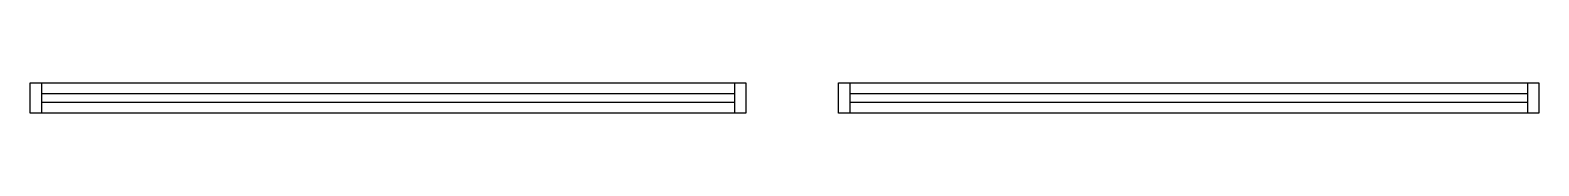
# Model space of a CAD drawing. Header units: metres. Extents: x 1673 to 2610, y 16760 to 16779.
import ezdxf

# ---------------------------------------------------------------- set-up
doc = ezdxf.new("R2010")
doc.units = ezdxf.units.M
doc.layers.add('Painéis', color=7, linetype='Continuous')
doc.layers.add('SARR_2.2x7', color=7, linetype='Continuous')

msp = doc.modelspace()

# ---------------------------------------------------------------- linework, layer by layer
at = {"layer": 'Painéis', "color": 7, "lineweight": 25}
for points in [[(1917.23, 16759.76), (1673.23, 16759.76), (1673.23, 16778.76), (1917.23, 16778.76)], [(1917.23, 16778.76), (2117.73, 16778.76), (2117.73, 16759.76), (1917.23, 16759.76)], [(2419.29, 16759.76), (2175.29, 16759.76), (2175.29, 16778.76), (2419.29, 16778.76)], [(2419.29, 16778.76), (2610.29, 16778.76), (2610.29, 16759.76), (2419.29, 16759.76)]]:
    msp.add_lwpolyline(points, dxfattribs=at)
at = {"layer": 'SARR_2.2x7', "color": 7, "lineweight": 25}
for p, q in [((1680.23, 16778.76), (1680.23, 16759.76)), ((2110.73, 16778.76), (2110.73, 16759.76)), ((2182.29, 16778.76), (2182.29, 16759.76)), ((2603.29, 16778.76), (2603.29, 16759.76)), ((1917.23, 16771.76), (1680.23, 16771.76)), ((1680.23, 16766.76), (1917.23, 16766.76)), ((2110.73, 16771.76), (1917.23, 16771.76)), ((1917.23, 16766.76), (2110.73, 16766.76)), ((2419.29, 16771.76), (2182.29, 16771.76)), ((2182.29, 16766.76), (2419.29, 16766.76)), ((2603.29, 16771.76), (2419.29, 16771.76)), ((2419.29, 16766.76), (2603.29, 16766.76))]:
    msp.add_line(p, q, dxfattribs=at)

doc.saveas('drawing.dxf')
